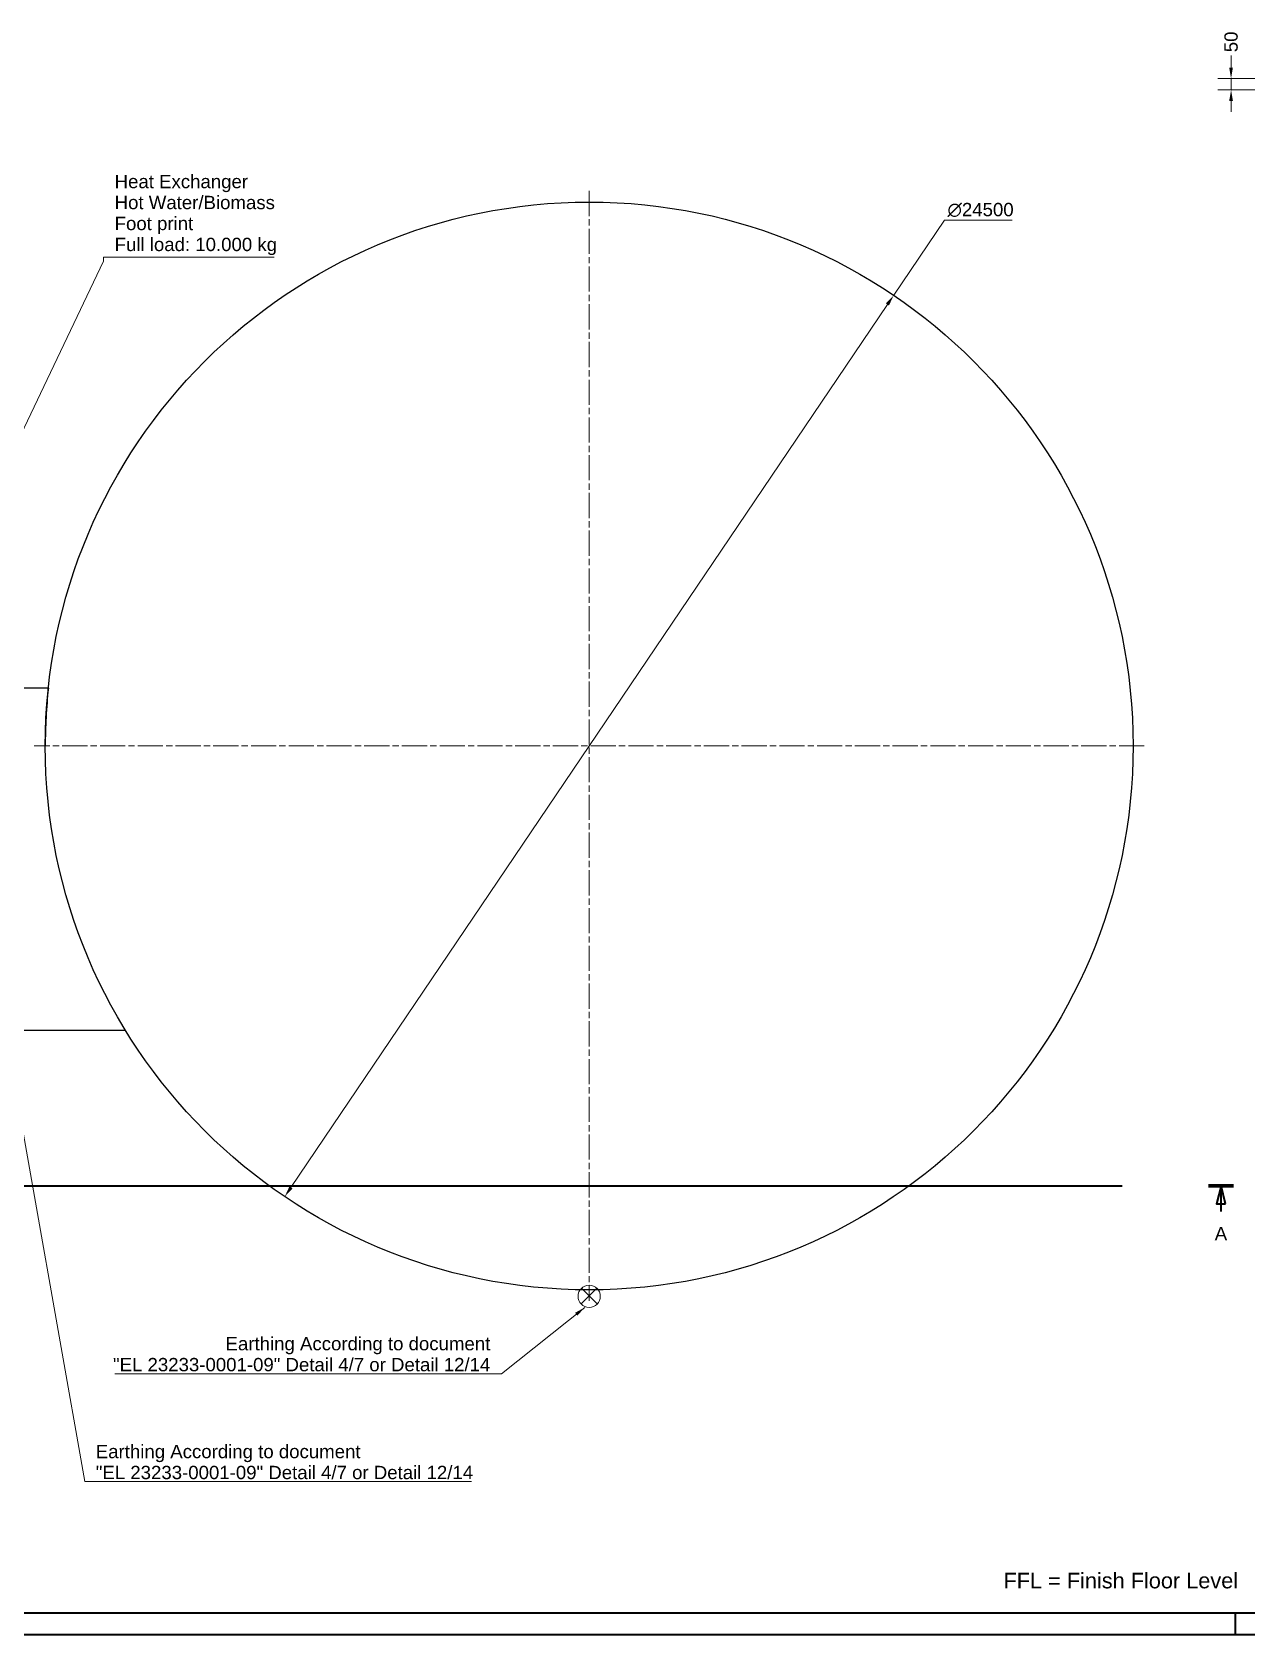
# Model space of a CAD drawing. Header units: millimetres. Extents: x -259789 to 207294, y -77389 to 59400.
# Drawn here: x 38007 to 65368, y 0 to 36100 of the extents above; entities that cross this region are included whole.
import ezdxf

# ---------------------------------------------------------------- set-up
doc = ezdxf.new("R2010")
doc.units = ezdxf.units.MM
doc.header["$LTSCALE"] = 100
doc.linetypes.add('CHAIN', pattern=[0.3543, 0.2362, -0.0295, 0.0591, -0.0295])
doc.layers.get('0').update_dxf_attribs({"lineweight": 18})
for name, color, linetype, lineweight in [('Border', 7, 'Continuous', 35), ('Center Mark', 7, 'Continuous', 18), ('Dimension', 7, 'Continuous', 18), ('Section Line', 7, 'CHAIN', 35), ('Sketch Geometry', 7, 'Continuous', 18), ('Symbol', 7, 'Continuous', 18), ('Visible', 7, 'Continuous', 25)]:
    doc.layers.add(name, color=color, linetype=linetype, lineweight=lineweight)
doc.styles.add('Note Text', font='arial.ttf')
doc.styles.add('Title', font='arial.ttf')
doc.dimstyles.new('Default - Method 2a$7', dxfattribs={"dimscale": 100, "dimtxt": 3, "dimasz": 2.5, "dimexe": 3, "dimexo": 0.5, "dimgap": 0.7, "dimtad": 0, "dimtoh": 1, "dimdec": 1, "dimrnd": 1e-08, "dimtxsty": 'Title', "dimcen": 0.09, "dimdle": 10, "dimclrd": 256, "dimclre": 256, "dimclrt": 7, "dimazin": 2, "dimtfac": 0.833333, "dimtdec": 1, "dimtmove": 0, "dimatfit": 3, "dimfxl": 1, "dimtolj": 1, "dimlwd": -1, "dimlwe": -1, "dimarcsym": 0})
doc.dimstyles.new('Default - Method 2b', dxfattribs={"dimscale": 100, "dimtxt": 3, "dimasz": 2.5, "dimexe": 3, "dimexo": 0.5, "dimgap": 0.7, "dimtad": 0, "dimtoh": 1, "dimdec": 1, "dimrnd": 1e-08, "dimtxsty": 'Title', "dimcen": 0.09, "dimdle": 10, "dimclrd": 256, "dimclre": 256, "dimclrt": 7, "dimadec": 0, "dimazin": 2, "dimtfac": 0.833333, "dimtdec": 1, "dimtmove": 0, "dimatfit": 3, "dimfxl": 1, "dimtolj": 1, "dimlwd": -1, "dimlwe": -1, "dimarcsym": 0})

# ---------------------------------------------------------------- blocks, each defined once
blk = doc.blocks.new('Borders Bigadan Border')
at = {"layer": 'Border'}
for p, q in [((20, 5), (836, 5)), ((651, 5), (651, 0)), ((841, 0), (0, 0))]:
    blk.add_line(p, q, dxfattribs=at)
blk = doc.blocks.new('2dTransSection0')
at = {"layer": 'Section Line', "linetype": 'CHAIN', "ltscale": 23.583042}
blk.add_line((68.53, 101.12), (650.62, 101.12), dxfattribs=at)
at = {"layer": 'Section Line', "linetype": 'Continuous', "lineweight": 70}
blk.add_line((645.06, 101.12), (650.62, 101.12), dxfattribs=at)
at = {"layer": 'Section Line', "linetype": 'Continuous'}
for p, q in [((647.84, 101.12), (646.84, 97.12)), ((647.84, 97.12), (647.84, 101.12)), ((648.84, 97.12), (647.84, 101.12)), ((646.84, 97.12), (648.84, 97.12)), ((647.84, 95.4), (647.84, 97.12))]:
    blk.add_line(p, q, dxfattribs=at)
at = {"layer": 'Section Line', "linetype": 'Continuous', "flags": 128}
blk.add_lwpolyline([(648.84, 97.12), (647.84, 101.12), (646.84, 97.12), (648.84, 97.12)], dxfattribs=at)
at = {"layer": 'Section Line'}
blk.add_solid([(648.84, 97.12), (647.84, 101.12), (646.84, 97.12), (648.84, 97.12)], dxfattribs=at)
at = {"layer": 'Section Line', "insert": (646.43, 88.9), "char_height": 3, "attachment_point": 7, "style": 'Title'}
blk.add_mtext('A', dxfattribs=at)
blk = doc.blocks.new('*D44')
at = {"layer": 'Defpoints', "color": 0, "transparency": 16777216}
for p in [(57412, 30172), (43697, 9870)]:
    blk.add_point(p, dxfattribs=at)
at = {"layer": 'Dimension', "transparency": 16777216}
for p, q in [((57412, 30172), (58554, 31863)), ((58554, 31863), (60078, 31863)), ((43837, 10078), (57272, 29965))]:
    blk.add_line(p, q, dxfattribs=at)
for points in [[(57237, 29988), (57306, 29942), (57412, 30172)], [(43803, 10101), (43872, 10054), (43697, 9870)]]:
    blk.add_solid(points, dxfattribs=at)
at = {"layer": 'Dimension', "color": 7, "transparency": 16777216, "insert": (58624, 31933), "char_height": 300, "attachment_point": 7, "style": 'Title'}
blk.add_mtext('\\A1;∅24500', dxfattribs=at)
blk = doc.blocks.new('IP')
at = {"layer": 'Sketch Geometry'}
for p, q in [((-1.81, -1.73), (1.73, 1.81)), ((-1.73, 1.81), (1.81, -1.73))]:
    blk.add_line(p, q, dxfattribs=at)
blk.add_circle((0, 0), 2.5, dxfattribs=at)
blk = doc.blocks.new('*D76')
at = {"layer": 'Defpoints', "color": 0, "transparency": 16777216}
for p in [(69062, 35051), (65011, 34801), (67275, 34801)]:
    blk.add_point(p, dxfattribs=at)
at = {"layer": 'Dimension', "transparency": 16777216}
for p, q in [((65011, 35301), (65011, 35576)), ((69012, 35051), (64711, 35051)), ((65011, 34801), (65011, 35051)), ((67225, 34801), (64711, 34801)), ((65011, 34551), (65011, 34301))]:
    blk.add_line(p, q, dxfattribs=at)
for points in [[(64969, 35301), (65052, 35301), (65011, 35051)], [(64969, 34551), (65052, 34551), (65011, 34801)]]:
    blk.add_solid(points, dxfattribs=at)
at = {"layer": 'Dimension', "color": 7, "transparency": 16777216, "insert": (65164, 35646), "char_height": 300, "attachment_point": 7, "rotation": 90, "style": 'Title'}
blk.add_mtext('\\A1;50', dxfattribs=at)

msp = doc.modelspace()

# ---------------------------------------------------------------- linework, layer by layer
at = {"layer": 'Center Mark', "linetype": 'CHAIN', "ltscale": 23.990969}
for p, q in [((50554.53, 32521.4), (50554.53, 7521.4)), ((63054.53, 20021.4), (38054.53, 20021.4))]:
    msp.add_line(p, q, dxfattribs=at)
at = {"layer": 'Visible'}
for p, q in [((38373.71, 21321.4), (32485.36, 21321.4)), ((36429.54, 13621.4), (40109.32, 13621.4))]:
    msp.add_line(p, q, dxfattribs=at)
msp.add_circle((50554.53, 20021.4), 12250, dxfattribs=at)
msp.add_arc((50554.53, 20021.41), 12250, 173.908175, 180.000025, dxfattribs=at)

# ---------------------------------------------------------------- block references
at = {"xscale": 100, "yscale": 100, "zscale": 100}
for name, p in [('Borders Bigadan Border', (0, 0)), ('IP', (50554.53, 7627.82))]:
    msp.add_blockref(name, p, dxfattribs=at)
at = {"layer": 'Section Line', "xscale": 100, "yscale": 100, "zscale": 100}
msp.add_blockref('2dTransSection0', (0, 0), dxfattribs=at)

# ---------------------------------------------------------------- texts
at = {"layer": 'Symbol', "color": 7, "char_height": 300, "line_spacing_factor": 0.944221, "style": 'Title'}
for s, insert, width, attachment_point in [('\\fArial|b0|i0;Heat Exchanger \\P\\fArial|b0|i0;Hot Water/Biomass\\P\\fArial|b0|i0;Foot print\\P\\fArial|b0|i0;Full load: 10.000 kg', (39866.68, 31076.97), 3656.9362, 7), ('\\fArial|b0|i0;Earthing According to document\\P"EL 23233-0001-09" Detail 4/7 or Detail 12/14', (48327.51, 5934.1), 8496.4943, 9), ('\\fArial|b0|i0;Earthing According to document\\P"EL 23233-0001-09" Detail 4/7 or Detail 12/14', (39442.23, 3504.62), 8496.4943, 7)]:
    msp.add_mtext(s, dxfattribs=dict(at, insert=insert, width=width, attachment_point=attachment_point))
at = {"layer": 'Symbol', "insert": (59884.48, 1399.38), "char_height": 350, "width": 5284.6799, "attachment_point": 1, "style": 'Note Text'}
msp.add_mtext('\\fArial|b0|i0;{\\H350.0000;FFL = Finish Floor Level}', dxfattribs=at)

# ---------------------------------------------------------------- dimensions: what is measured, and where the dimension line sits
at = {"layer": 'Dimension'}
dim = msp.add_linear_dim(base=(65010.51, 34800.98), p1=(69062.18, 35050.98), p2=(67274.74, 34800.98), angle=270, dimstyle='Default - Method 2b', override={"dimgap": 0.7, "dimtoh": 0, "dimdec": 1, "dimlfac": 0.2, "dimtol": 0, "dimlim": 0, "dimtp": 0, "dimtm": 0, "dimtdec": 1, "dimtofl": 1, "dimatfit": 1}, dxfattribs=at)
dim.commit()
dim.dimension.update_dxf_attribs({"geometry": '*D76', "text_midpoint": (65010.51, 35860.49), "dimtype": 160})
dim = msp.add_diameter_dim_2p(p1=(43697.35, 9870.46), p2=(57411.72, 30172.33), dimstyle='Default - Method 2b', override={"dimgap": 0.7, "dimtad": 1, "dimtih": 1, "dimdec": 1, "dimlfac": 1, "dimtol": 0, "dimlim": 0, "dimtp": 0, "dimtm": 0, "dimtdec": 1, "dimatfit": 2}, dxfattribs=at)
dim.commit()
dim.dimension.update_dxf_attribs({"geometry": '*D44', "text_midpoint": (59351.09, 31863.15), "dimtype": 163})

# ---------------------------------------------------------------- leaders
at = {"layer": 'Symbol', "annotation_type": 0, "has_hookline": 1}
for points, hookline_direction, text_width in [([(36526.77, 28046.4), (37675.27, 26868.58), (39616.68, 30938.94), (39616.68, 31026.97), (39866.68, 31026.97)], 0, 3595.5), ([(37459.36, 13275.87), (39192.23, 3454.62), (39442.23, 3454.62)], 0, 8459.35), ([(50457.18, 7377.82), (48577.51, 5884.1), (48327.51, 5884.1)], 1, 8459.35)]:
    msp.add_leader(points, dimstyle='Default - Method 2a$7', override={"dimgap": 0, "dimtad": 1}, dxfattribs=dict(at, hookline_direction=hookline_direction, text_width=text_width))

doc.saveas('drawing.dxf')
